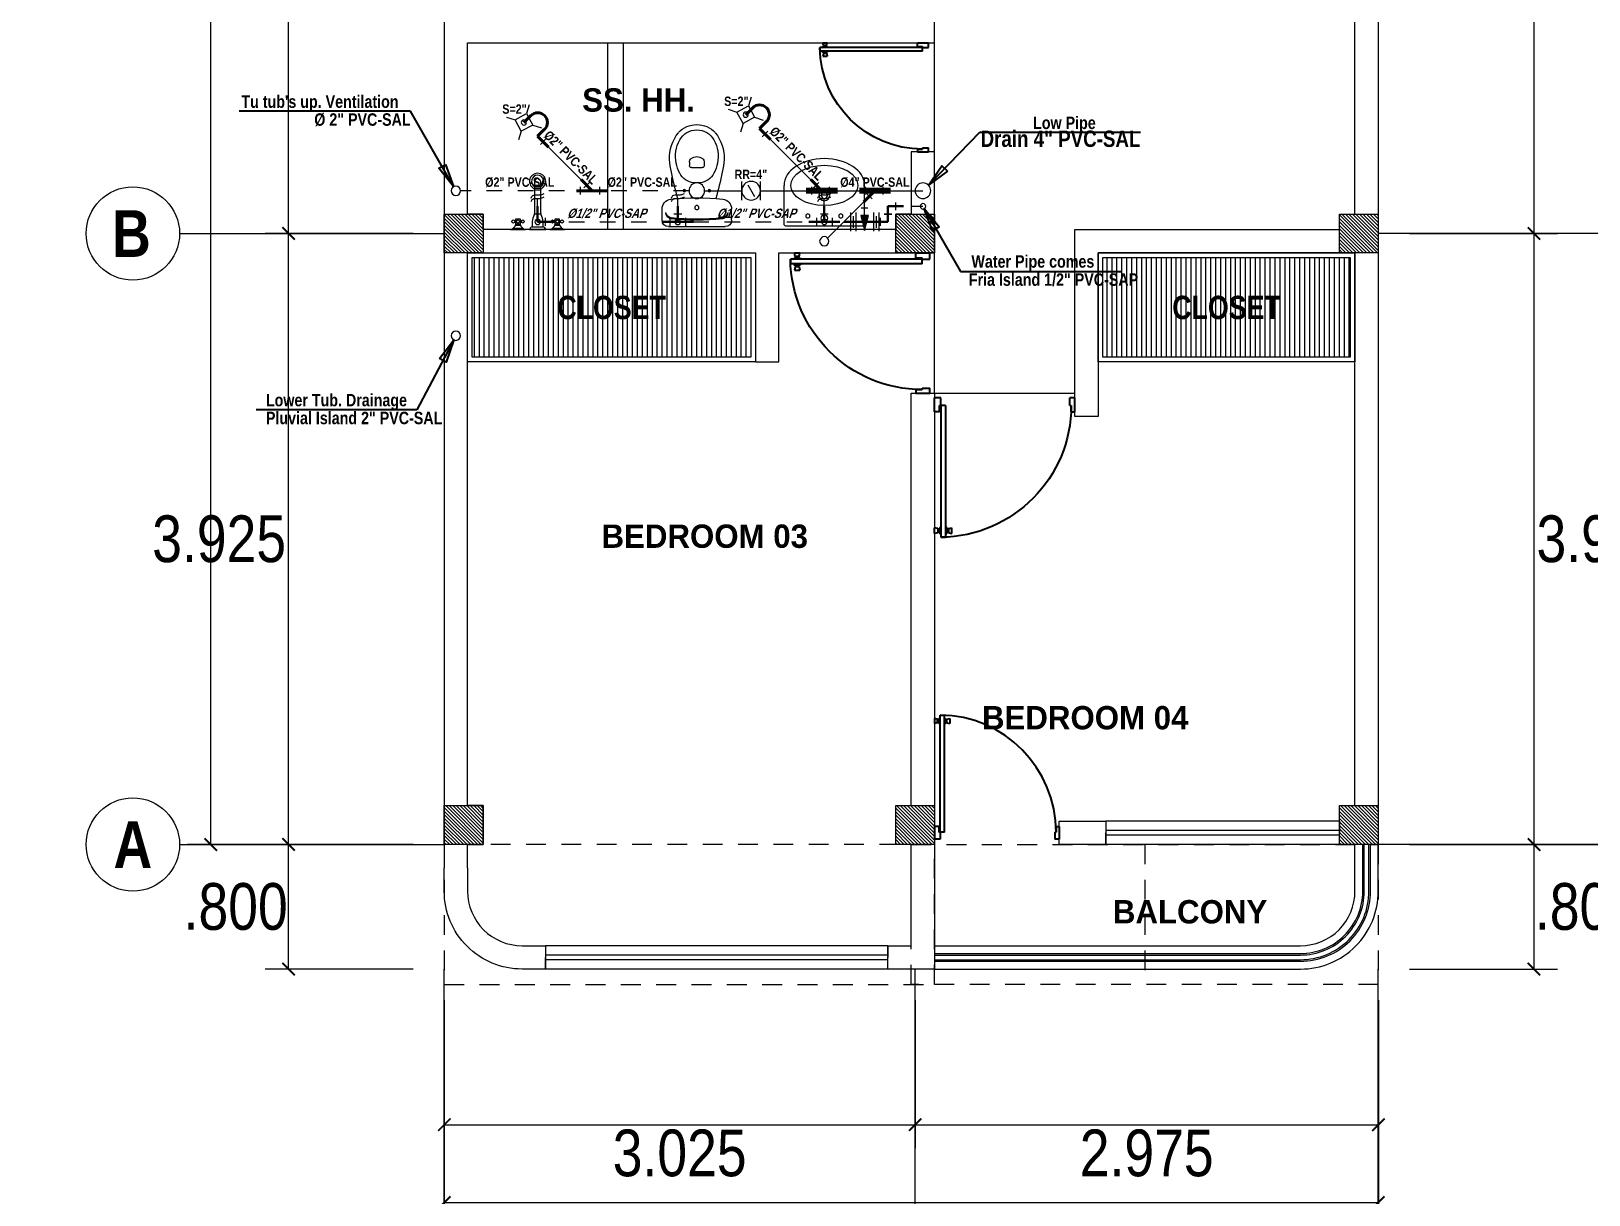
# Model space of a CAD drawing. Header units: millimetres. Extents: x 56 to 215, y 47 to 103.
# Drawn here: x 123.18 to 133.19, y 55.8 to 63.28 of the extents above; entities that cross this region are included whole.
import ezdxf
from ezdxf.enums import TextEntityAlignment as Align

# ---------------------------------------------------------------- set-up
doc = ezdxf.new("R2010")
doc.units = ezdxf.units.MM
for name, pattern in [('DASHDOT2', [0.5, 0.25, -0.125, 0, -0.125]), ('DASHED', [19.05, 12.7, -6.35]), ('DASHED2', [0.375, 0.25, -0.125])]:
    doc.linetypes.add(name, pattern=pattern)
for name, color, linetype, lineweight in [('A_Bloques', 56, 'Continuous', 15), ('A_Texto', 43, 'Continuous', 9), ('A_Ventana', 140, 'Continuous', 9), ('Complemento', 151, 'Continuous', 9), ('E_Columna', 3, 'Continuous', 25), ('G_Ejes', 253, 'Continuous', 20), ('G_Sombreados', 8, 'Continuous', 9), ('G_Texto', 122, 'Continuous', 20), ('IS_Accesorios Agua', 6, 'Continuous', 20), ('IS_Accesorios Desagüe', 3, 'Continuous', 20), ('IS_Agua Fria', 140, 'DASHDOT2', 25), ('IS_Tuberia 2', 11, 'Continuous', 40), ('IS_Tuberia 4', 5, 'Continuous', 80)]:
    doc.layers.add(name, color=color, linetype=linetype, lineweight=lineweight)
for name, color, linetype in [('A_Puerta', 32, 'Continuous'), ('G_Acotación', 171, 'Continuous'), ('IS_Muro', 232, 'Continuous')]:
    doc.layers.add(name, color=color, linetype=linetype)
doc.styles.add('Acotacion', font='ARIALN.TTF')
doc.styles.add('AMBIENTES', font='ARIALNB.TTF', dxfattribs={"height": 0.15})
doc.styles.add('Cotas', font='ARIALNB.TTF', dxfattribs={"height": 0.1})
doc.styles.add('Eje', font='ARIALNB.TTF', dxfattribs={"height": 0.3})
doc.styles.add('M-1', font='ARIALNB.TTF', dxfattribs={"oblique": 20})
doc.styles.add('STYLE1', font='cityb___.ttf', dxfattribs={"width": 1.05})
doc.dimstyles.new('150', dxfattribs={"dimtxt": 1, "dimasz": 0.06, "dimexe": 0.06, "dimexo": 0.08, "dimgap": 0.05, "dimtad": 2, "dimtih": 1, "dimtoh": 1, "dimzin": 1, "dimdsep": 46, "dimtxsty": 'Cotas', "dimblk": 'ARCHTICK', "dimcen": 0.25, "dimdle": 0.06, "dimclrd": 256, "dimclre": 256, "dimclrt": 5, "dimazin": 0, "dimtp": 0.2, "dimtm": 0.2, "dimtfac": 1, "dimtix": 1, "dimtmove": 1, "dimatfit": 0, "dimfxl": 0.06, "dimtolj": 1, "dimtzin": 1, "dimarcsym": 0})
doc.dimstyles.new('Lenin_50', dxfattribs={"dimtxt": 0.3, "dimasz": 0.08, "dimexe": 0.15, "dimexo": 0.2, "dimgap": 0.03, "dimtad": 2, "dimtih": 1, "dimtoh": 1, "dimlfac": -1, "dimzin": 4, "dimdsep": 46, "dimtxsty": 'Acotacion', "dimblk": 'ARCHTICK', "dimcen": 0.08, "dimclrd": 256, "dimclre": 256, "dimclrt": 4, "dimazin": 1, "dimtm": 1e-09, "dimtfac": 1, "dimtmove": 2, "dimatfit": 2, "dimfxl": 1, "dimtolj": 1, "dimlwd": 13, "dimlwe": 18, "dimarcsym": 0})
pattern_1 = [(135, (240.978861, -21.810414), (0.0112253202, 0.0112253202), [])]
pattern_2 = [(135, (240.978861, -21.660414), (0.0112253202, 0.0112253202), [])]
pattern_3 = [(90, (251.97886, -21.810414), (0.03175, 2e-18), [])]
pattern_4 = [(135, (240.978861, -21.810414), (0.0112253202, 0.0112253202), [])]

# ---------------------------------------------------------------- blocks, each defined once
blk = doc.blocks.new('Puerta 02')
for p, q in [((0.024, 0.913), (0, 0.918)), ((0, 0.918), (0, 0.878)), ((0.024, 0.907), (0.024, 0.913)), ((0.028, 0.907), (0.024, 0.907)), ((0.024, 0.889), (0.024, 0.907)), ((0.032, 0.909), (0.028, 0.909)), ((0.028, 0.907), (0.028, 0.909)), ((0.028, 0.889), (0.028, 0.907)), ((0.032, 0.909), (0.032, 0.912)), ((0.036, 0.912), (0.032, 0.912)), ((0.032, 0.887), (0.032, 0.909)), ((0.042, 0.924), (0.036, 0.912)), ((0.036, 0.884), (0.036, 0.912)), ((0.042, 0.872), (0.042, 0.924)), ((0.044, 0.924), (0.042, 0.924)), ((0.044, 0.946), (0.078, 0.946)), ((0.044, 0.005), (0.044, 0.946)), ((0.078, 0.005), (0.078, 0.946)), ((0.078, 0.924), (0.08, 0.924)), ((0.079, 0.898), (0.079, 0.898)), ((0.079, 0.898), (0.079, 0.898)), ((0.08, 0.872), (0.08, 0.924)), ((0.08, 0.924), (0.086, 0.912)), ((0.086, 0.884), (0.086, 0.912)), ((0.086, 0.912), (0.09, 0.912)), ((0.09, 0.909), (0.09, 0.912)), ((0.09, 0.909), (0.094, 0.909)), ((0.09, 0.887), (0.09, 0.909)), ((0.094, 0.907), (0.094, 0.909)), ((0.094, 0.889), (0.094, 0.907)), ((0.094, 0.907), (0.098, 0.907)), ((0.098, 0.913), (0.122, 0.918)), ((0.098, 0.907), (0.098, 0.913)), ((0.098, 0.889), (0.098, 0.907)), ((0.122, 0.918), (0.122, 0.878)), ((0.024, 0.883), (0, 0.878)), ((0.028, 0.889), (0.024, 0.889)), ((0.024, 0.889), (0.024, 0.883)), ((0.028, 0.889), (0.028, 0.887)), ((0.032, 0.887), (0.028, 0.887)), ((0.032, 0.887), (0.032, 0.884)), ((0.036, 0.884), (0.032, 0.884)), ((0.042, 0.872), (0.036, 0.884)), ((0.044, 0.872), (0.042, 0.872)), ((0.078, 0.872), (0.08, 0.872)), ((0.08, 0.872), (0.086, 0.884)), ((0.086, 0.884), (0.09, 0.884)), ((0.09, 0.887), (0.094, 0.887)), ((0.09, 0.887), (0.09, 0.884)), ((0.094, 0.889), (0.094, 0.887)), ((0.094, 0.889), (0.098, 0.889)), ((0.098, 0.889), (0.098, 0.883)), ((0.098, 0.883), (0.122, 0.878)), ((0, 0.05), (0, -0.05)), ((0.034, 0.05), (0, 0.05)), ((0.034, 0.05), (0.034, 0.005)), ((0.044, 0.005), (0.034, 0.005)), ((0.078, 0.005), (0.043, 0.005)), ((0.044, 0.005), (0.044, -0.05)), ((0.965, 0.005), (0.975, 0.005)), ((0.965, 0.005), (0.965, -0.05)), ((0.975, 0.05), (0.975, 0.005)), ((0.975, 0.05), (1, 0.05)), ((1, 0.05), (1, -0.05)), ((0.044, -0.05), (0, -0.05)), ((1, -0.05), (0.965, -0.05))]:
    blk.add_line(p, q)
blk.add_arc((0.034, 0.005), 0.941, 0, 89.3913)
blk = doc.blocks.new('L01601A', base_point=(1717.2, 970.2))
blk.add_circle((1717.2, 970.2), 25)
blk = doc.blocks.new('L01601B', base_point=(1777.3, 924.9))
blk.add_arc((1777.3, 924.9), 30, 180, 0)
blk = doc.blocks.new('Lavatorio 01')
blk.add_lwpolyline([(-0.284, 0.259), (-0.034, 0.259, -0.414214), (-0.025, 0.25), (-0.025, -0.25, -0.414214), (-0.034, -0.259), (-0.284, -0.259)], format="xyb")
for centre, radius in [((-0.088, 0.106), 0.0129), ((-0.22, 0), 0.0345), ((-0.22, 0), 0.0198), ((-0.074, 0), 0.0216), ((-0.088, -0.106), 0.0129)]:
    blk.add_circle(centre, radius)
at = {"extrusion": (0, 0, -1), "xscale": 0.008620689655174374, "zscale": -0.008620689655172419, "rotation": 90}
for name, yscale in [('L01601B', 0.005747126436773442), ('L01601A', 0.005172413793104624)]:
    blk.add_blockref(name, (0.284, 0), dxfattribs=dict(at, yscale=yscale))
blk = doc.blocks.new('INOD4')
at = {"linetype": 'ByBlock'}
for p, q in [((-0.222, -0.06), (-0.222, -0.132)), ((-0.183, -0.02), (0.183, -0.02)), ((0.222, -0.06), (0.222, -0.132)), ((-0.048, -0.433), (-0.048, -0.413)), ((0.048, -0.433), (0.048, -0.413))]:
    blk.add_line(p, q, dxfattribs=at)
for centre, radius in [((0, -0.142), 0.0135), ((0, -0.142), 0.0135), ((-0.08, -0.25), 0.0075), ((0.08, -0.25), 0.0075)]:
    blk.add_circle(centre, radius, dxfattribs=at)
for centre, radius, start, end in [((-0.183, -0.06), 0.04, 90, 180), ((-0.16, -0.109), 0.04, 96.2719, 180), ((-0.16, -0.116), 0.04, 96.2141, 169.7572), ((0, -1.56), 1.493, 83.6755, 96.3306), ((0, -1.56), 1.5, 83.7281, 96.2719), ((0.16, -0.109), 0.04, 0, 83.7281), ((0.16, -0.116), 0.04, 10.2428, 83.7859), ((0.183, -0.06), 0.04, 0, 90), ((-0.159, -0.132), 0.064, 180, 263.2069), ((0, 1.199), 1.404, 263.2069, 276.7931), ((2.286, -0.87), 2.5, 164.456, 168.4256), ((-2.286, -0.87), 2.5, 11.5744, 15.544), ((0.159, -0.132), 0.064, 276.7931, 0), ((0, -0.48), 0.18, 83.7581, 96.2419), ((0.423, -0.496), 0.6, 167.7093, 175.6206), ((0.112, -0.478), 0.25, 152.5973, 168.3805), ((-0.007, -0.416), 0.116, 96.2419, 152.5973), ((-0.033, -0.413), 0.015, 96.6492, 180), ((0, -0.696), 0.3, 83.3508, 96.6492), ((0.007, -0.416), 0.116, 27.4027, 83.7581), ((0.033, -0.413), 0.015, 0, 83.3508), ((-0.112, -0.478), 0.25, 11.6195, 27.4027), ((-0.423, -0.496), 0.6, 4.3794, 12.2907), ((0.085, -0.46), 0.26, 177.6972, 218.7131), ((0.079, -0.471), 0.216, 168.3805, 209.1161), ((-0.018, -0.433), 0.03, 180, 233.1301), ((0, -0.409), 0.06, 233.1301, 306.8699), ((0.018, -0.433), 0.03, 306.8699, 0), ((-0.079, -0.471), 0.216, 330.8839, 11.6195), ((-0.085, -0.46), 0.26, 321.2869, 2.3028), ((0, -0.515), 0.126, 209.1161, 330.8839), ((0, -0.515), 0.16, 222.4362, 317.5638)]:
    blk.add_arc(centre, radius, start, end, dxfattribs=at)
blk = doc.blocks.new('Llaves_ducha')
for p, q in [((0, 0.145), (0, 0.0652)), ((0.0072, 0.1308), (0.0072, 0.0795)), ((0.0217, 0.0912), (0.0217, 0.1188)), ((0.0399, 0.116), (0.0399, 0.1232)), ((0.0399, 0.0943), (0.0399, 0.087)), ((0.0471, 0.116), (0.0471, 0.1232)), ((0.0471, 0.0943), (0.0471, 0.087)), ((0, 0.0435), (0, -0.0435)), ((0, 0.0399), (0, -0.0399)), ((0.0145, 0.029), (0.0145, -0.029)), ((0.087, 0.0145), (0.2586, 0.0145)), ((0, -0.0652), (0, -0.145)), ((0.0072, -0.0795), (0.0072, -0.1308)), ((0.2586, -0.0145), (0.087, -0.0145)), ((0.0217, -0.1191), (0.0217, -0.0914)), ((0.0399, -0.0943), (0.0399, -0.087)), ((0.0399, -0.116), (0.0399, -0.1232)), ((0.0471, -0.0943), (0.0471, -0.087)), ((0.0471, -0.116), (0.0471, -0.1232))]:
    blk.add_line(p, q)
for points in [[(0.029, 0.116), (0.058, 0.116), (0.058, 0.0943), (0.029, 0.0943)], [(0.029, -0.0943), (0.058, -0.0943), (0.058, -0.116), (0.029, -0.116)]]:
    blk.add_lwpolyline(points, close=True)
for points in [[(0.2128, 0.0145), (0.2128, -0.0145)], [(0.2216, 0.0145), (0.2216, -0.0145)], [(0.2305, 0.0145), (0.2305, -0.0145)], [(0.2379, 0.0145), (0.2379, -0.0145)]]:
    blk.add_lwpolyline(points)
for centre in [(0.0435, 0.1305), (0.0435, 0.1051), (0.0435, 0.0798), (0.0435, -0.0798), (0.0435, -0.1051), (0.0435, -0.1305)]:
    blk.add_circle(centre, 0.00811)
for centre, radius, start, end in [((0.0399, 0.1559), 0.0413, 195.2551, 254.7449), ((0.0399, 0.0544), 0.0413, 105.2551, 164.7449), ((-0.0059, 0.0231), 0.0212, 16.1502, 73.8498), ((0.029, -0.087), 0.1169, 60.2551, 97.125), ((0.2586, 0), 0.0435, 199.47058, 160.52942), ((0.2586, 0), 0.0324, 206.56435, 153.43565), ((0.2586, 0), 0.0145, 270, 90), ((-0.0059, -0.0231), 0.0212, 286.1502, 343.84979), ((0.0399, -0.0544), 0.0413, 195.2551, 254.7449), ((0.029, 0.087), 0.1169, 262.875, 299.74488), ((0.0399, -0.1559), 0.0413, 105.2551, 164.7449)]:
    blk.add_arc(centre, radius, start, end)
blk = doc.blocks.new('Eri')
blk.add_line((-1.7, 0), (0, 0))
blk.add_circle((-2, 0), 0.3)
at = {"color": 1, "style": 'Eje', "flags": 4}
blk.add_attdef('H', text='', height=0.3, dxfattribs=at).set_placement((-2, 0), align=Align.MIDDLE_CENTER)
blk = doc.blocks.new('_ArchTick')
at = {"color": 0, "linetype": 'ByBlock', "const_width": 0.15}
blk.add_lwpolyline([(-0.5, -0.5), (0.5, 0.5)], dxfattribs=at)
blk = doc.blocks.new('*D699')
at = {"layer": 'Defpoints', "color": 0, "transparency": 16777216}
for p in [(125.833, 57.253), (131.833, 57.253), (131.833, 55.753)]:
    blk.add_point(p, dxfattribs=at)
at = {"layer": 'G_Acotación', "lineweight": 18, "transparency": 16777216}
for p, q in [((125.833, 57.053), (125.833, 55.603)), ((131.833, 57.053), (131.833, 55.603))]:
    blk.add_line(p, q, dxfattribs=at)
at = {"layer": 'G_Acotación', "lineweight": 13, "transparency": 16777216}
blk.add_line((125.833, 55.753), (131.833, 55.753), dxfattribs=at)
at = {"layer": 'G_Acotación', "lineweight": 13, "transparency": 16777216, "xscale": 0.08, "yscale": 0.08, "zscale": 0.08, "rotation": 180}
blk.add_blockref('_ArchTick', (125.833, 55.753), dxfattribs=at)
at = {"layer": 'G_Acotación', "lineweight": 13, "transparency": 16777216, "xscale": 0.08, "yscale": 0.08, "zscale": 0.08}
blk.add_blockref('_ArchTick', (131.833, 55.753), dxfattribs=at)
at = {"layer": 'G_Acotación', "color": 4, "lineweight": 5, "transparency": 16777216, "insert": (128.833, 55.57), "char_height": 0.3, "attachment_point": 5, "style": 'Acotacion'}
blk.add_mtext('\\A1;6.000', dxfattribs=at)
blk = doc.blocks.new('*D700')
at = {"layer": 'Defpoints', "color": 0, "transparency": 16777216}
for p in [(128.858, 57.253), (131.833, 57.253), (131.833, 56.253)]:
    blk.add_point(p, dxfattribs=at)
at = {"layer": 'G_Acotación', "lineweight": 18, "transparency": 16777216}
for p, q in [((128.858, 57.053), (128.858, 56.103)), ((131.833, 57.053), (131.833, 56.103))]:
    blk.add_line(p, q, dxfattribs=at)
at = {"layer": 'G_Acotación', "lineweight": 13, "transparency": 16777216}
blk.add_line((128.858, 56.253), (131.833, 56.253), dxfattribs=at)
at = {"layer": 'G_Acotación', "lineweight": 13, "transparency": 16777216, "xscale": 0.08, "yscale": 0.08, "zscale": 0.08, "rotation": 180}
blk.add_blockref('_ArchTick', (128.858, 56.253), dxfattribs=at)
at = {"layer": 'G_Acotación', "lineweight": 13, "transparency": 16777216, "xscale": 0.08, "yscale": 0.08, "zscale": 0.08}
blk.add_blockref('_ArchTick', (131.833, 56.253), dxfattribs=at)
at = {"layer": 'G_Acotación', "color": 4, "lineweight": 5, "transparency": 16777216, "insert": (130.345, 56.07), "char_height": 0.3, "attachment_point": 5, "style": 'Acotacion'}
blk.add_mtext('\\A1;2.975', dxfattribs=at)
blk = doc.blocks.new('*D701')
at = {"layer": 'Defpoints', "color": 0, "transparency": 16777216}
for p in [(125.833, 57.253), (128.858, 57.253), (128.858, 56.253)]:
    blk.add_point(p, dxfattribs=at)
at = {"layer": 'G_Acotación', "lineweight": 18, "transparency": 16777216}
for p, q in [((125.833, 57.053), (125.833, 56.103)), ((128.858, 57.053), (128.858, 56.103))]:
    blk.add_line(p, q, dxfattribs=at)
at = {"layer": 'G_Acotación', "lineweight": 13, "transparency": 16777216}
blk.add_line((125.833, 56.253), (128.858, 56.253), dxfattribs=at)
at = {"layer": 'G_Acotación', "lineweight": 13, "transparency": 16777216, "xscale": 0.08, "yscale": 0.08, "zscale": 0.08, "rotation": 180}
blk.add_blockref('_ArchTick', (125.833, 56.253), dxfattribs=at)
at = {"layer": 'G_Acotación', "lineweight": 13, "transparency": 16777216, "xscale": 0.08, "yscale": 0.08, "zscale": 0.08}
blk.add_blockref('_ArchTick', (128.858, 56.253), dxfattribs=at)
at = {"layer": 'G_Acotación', "color": 4, "lineweight": 5, "transparency": 16777216, "insert": (127.345, 56.07), "char_height": 0.3, "attachment_point": 5, "style": 'Acotacion'}
blk.add_mtext('\\A1;3.025', dxfattribs=at)
blk = doc.blocks.new('*D702')
at = {"layer": 'Defpoints', "color": 0, "transparency": 16777216}
for p in [(124.333, 70.553), (125.833, 70.553), (125.833, 58.053)]:
    blk.add_point(p, dxfattribs=at)
at = {"layer": 'G_Acotación', "lineweight": 18, "transparency": 16777216}
for p, q in [((125.633, 70.553), (124.183, 70.553)), ((125.633, 58.053), (124.183, 58.053))]:
    blk.add_line(p, q, dxfattribs=at)
at = {"layer": 'G_Acotación', "lineweight": 13, "transparency": 16777216}
blk.add_line((124.333, 58.053), (124.333, 70.553), dxfattribs=at)
at = {"layer": 'G_Acotación', "lineweight": 13, "transparency": 16777216, "xscale": 0.08, "yscale": 0.08, "zscale": 0.08}
for p, rotation in [((124.333, 70.553), 90), ((124.333, 58.053), 270)]:
    blk.add_blockref('_ArchTick', p, dxfattribs=dict(at, rotation=rotation))
at = {"layer": 'G_Acotación', "color": 4, "lineweight": 5, "transparency": 16777216, "insert": (123.804, 64.303), "char_height": 0.3, "attachment_point": 5, "style": 'Acotacion'}
blk.add_mtext('\\A1;12.500', dxfattribs=at)
blk = doc.blocks.new('*D703')
at = {"layer": 'Defpoints', "color": 0, "transparency": 16777216}
for p in [(124.833, 61.978), (125.833, 61.978), (125.833, 58.053)]:
    blk.add_point(p, dxfattribs=at)
at = {"layer": 'G_Acotación', "lineweight": 18, "transparency": 16777216}
for p, q in [((125.633, 61.978), (124.683, 61.978)), ((125.633, 58.053), (124.683, 58.053))]:
    blk.add_line(p, q, dxfattribs=at)
at = {"layer": 'G_Acotación', "lineweight": 13, "transparency": 16777216}
blk.add_line((124.833, 58.053), (124.833, 61.978), dxfattribs=at)
at = {"layer": 'G_Acotación', "lineweight": 13, "transparency": 16777216, "xscale": 0.08, "yscale": 0.08, "zscale": 0.08}
for p, rotation in [((124.833, 61.978), 90), ((124.833, 58.053), 270)]:
    blk.add_blockref('_ArchTick', p, dxfattribs=dict(at, rotation=rotation))
at = {"layer": 'G_Acotación', "color": 4, "lineweight": 5, "transparency": 16777216, "insert": (124.387, 60.015), "char_height": 0.3, "attachment_point": 5, "style": 'Acotacion'}
blk.add_mtext('\\A1;3.925', dxfattribs=at)
blk = doc.blocks.new('*D746')
at = {"layer": 'Defpoints', "color": 0, "transparency": 16777216}
for p in [(124.833, 66.528), (125.833, 66.528), (125.833, 61.978)]:
    blk.add_point(p, dxfattribs=at)
at = {"layer": 'G_Acotación', "lineweight": 18, "transparency": 16777216}
for p, q in [((125.633, 66.528), (124.683, 66.528)), ((125.633, 61.978), (124.683, 61.978))]:
    blk.add_line(p, q, dxfattribs=at)
at = {"layer": 'G_Acotación', "lineweight": 13, "transparency": 16777216}
blk.add_line((124.833, 61.978), (124.833, 66.528), dxfattribs=at)
at = {"layer": 'G_Acotación', "lineweight": 13, "transparency": 16777216, "xscale": 0.08, "yscale": 0.08, "zscale": 0.08}
for p, rotation in [((124.833, 66.528), 90), ((124.833, 61.978), 270)]:
    blk.add_blockref('_ArchTick', p, dxfattribs=dict(at, rotation=rotation))
at = {"layer": 'G_Acotación', "color": 4, "lineweight": 5, "transparency": 16777216, "insert": (124.383, 64.253), "char_height": 0.3, "attachment_point": 5, "style": 'Acotacion'}
blk.add_mtext('\\A1;4.550', dxfattribs=at)
blk = doc.blocks.new('*D704')
at = {"layer": 'Defpoints', "color": 0, "transparency": 16777216}
for p in [(124.833, 58.053), (125.833, 58.053), (125.833, 57.253)]:
    blk.add_point(p, dxfattribs=at)
at = {"layer": 'G_Acotación', "lineweight": 18, "transparency": 16777216}
for p, q in [((125.633, 58.053), (124.683, 58.053)), ((125.633, 57.253), (124.683, 57.253))]:
    blk.add_line(p, q, dxfattribs=at)
at = {"layer": 'G_Acotación', "lineweight": 13, "transparency": 16777216}
blk.add_line((124.833, 57.253), (124.833, 58.053), dxfattribs=at)
at = {"layer": 'G_Acotación', "lineweight": 13, "transparency": 16777216, "xscale": 0.08, "yscale": 0.08, "zscale": 0.08}
for p, rotation in [((124.833, 58.053), 90), ((124.833, 57.253), 270)]:
    blk.add_blockref('_ArchTick', p, dxfattribs=dict(at, rotation=rotation))
at = {"layer": 'G_Acotación', "color": 4, "lineweight": 5, "transparency": 16777216, "insert": (124.493, 57.653), "char_height": 0.3, "attachment_point": 5, "style": 'Acotacion'}
blk.add_mtext('\\A1;.800', dxfattribs=at)
blk = doc.blocks.new('*D705')
at = {"layer": 'Defpoints', "color": 0, "transparency": 16777216}
for p in [(131.833, 70.553), (133.333, 70.553), (131.833, 58.053)]:
    blk.add_point(p, dxfattribs=at)
at = {"layer": 'G_Acotación', "lineweight": 18, "transparency": 16777216}
for p, q in [((132.033, 70.553), (133.483, 70.553)), ((132.033, 58.053), (133.483, 58.053))]:
    blk.add_line(p, q, dxfattribs=at)
at = {"layer": 'G_Acotación', "lineweight": 13, "transparency": 16777216}
blk.add_line((133.333, 58.053), (133.333, 70.553), dxfattribs=at)
at = {"layer": 'G_Acotación', "lineweight": 13, "transparency": 16777216, "xscale": 0.08, "yscale": 0.08, "zscale": 0.08}
for p, rotation in [((133.333, 70.553), 90), ((133.333, 58.053), 270)]:
    blk.add_blockref('_ArchTick', p, dxfattribs=dict(at, rotation=rotation))
at = {"layer": 'G_Acotación', "color": 4, "lineweight": 5, "transparency": 16777216, "insert": (133.862, 64.303), "char_height": 0.3, "attachment_point": 5, "style": 'Acotacion'}
blk.add_mtext('\\A1;12.500', dxfattribs=at)
blk = doc.blocks.new('*D706')
at = {"layer": 'Defpoints', "color": 0, "transparency": 16777216}
for p in [(131.833, 61.978), (132.833, 61.978), (131.833, 58.053)]:
    blk.add_point(p, dxfattribs=at)
at = {"layer": 'G_Acotación', "lineweight": 18, "transparency": 16777216}
for p, q in [((132.033, 61.978), (132.983, 61.978)), ((132.033, 58.053), (132.983, 58.053))]:
    blk.add_line(p, q, dxfattribs=at)
at = {"layer": 'G_Acotación', "lineweight": 13, "transparency": 16777216}
blk.add_line((132.833, 58.053), (132.833, 61.978), dxfattribs=at)
at = {"layer": 'G_Acotación', "lineweight": 13, "transparency": 16777216, "xscale": 0.08, "yscale": 0.08, "zscale": 0.08}
for p, rotation in [((132.833, 61.978), 90), ((132.833, 58.053), 270)]:
    blk.add_blockref('_ArchTick', p, dxfattribs=dict(at, rotation=rotation))
at = {"layer": 'G_Acotación', "color": 4, "lineweight": 5, "transparency": 16777216, "insert": (133.279, 60.015), "char_height": 0.3, "attachment_point": 5, "style": 'Acotacion'}
blk.add_mtext('\\A1;3.925', dxfattribs=at)
blk = doc.blocks.new('*D707')
at = {"layer": 'Defpoints', "color": 0, "transparency": 16777216}
for p in [(131.833, 66.528), (132.833, 66.528), (131.833, 61.978)]:
    blk.add_point(p, dxfattribs=at)
at = {"layer": 'G_Acotación', "lineweight": 18, "transparency": 16777216}
for p, q in [((132.033, 66.528), (132.983, 66.528)), ((132.033, 61.978), (132.983, 61.978))]:
    blk.add_line(p, q, dxfattribs=at)
at = {"layer": 'G_Acotación', "lineweight": 13, "transparency": 16777216}
blk.add_line((132.833, 61.978), (132.833, 66.528), dxfattribs=at)
at = {"layer": 'G_Acotación', "lineweight": 13, "transparency": 16777216, "xscale": 0.08, "yscale": 0.08, "zscale": 0.08}
for p, rotation in [((132.833, 66.528), 90), ((132.833, 61.978), 270)]:
    blk.add_blockref('_ArchTick', p, dxfattribs=dict(at, rotation=rotation))
at = {"layer": 'G_Acotación', "color": 4, "lineweight": 5, "transparency": 16777216, "insert": (133.282, 64.253), "char_height": 0.3, "attachment_point": 5, "style": 'Acotacion'}
blk.add_mtext('\\A1;4.550', dxfattribs=at)
blk = doc.blocks.new('*D709')
at = {"layer": 'Defpoints', "color": 0, "transparency": 16777216}
for p in [(131.833, 58.053), (132.833, 58.053), (131.833, 57.253)]:
    blk.add_point(p, dxfattribs=at)
at = {"layer": 'G_Acotación', "lineweight": 18, "transparency": 16777216}
for p, q in [((132.033, 58.053), (132.983, 58.053)), ((132.033, 57.253), (132.983, 57.253))]:
    blk.add_line(p, q, dxfattribs=at)
at = {"layer": 'G_Acotación', "lineweight": 13, "transparency": 16777216}
blk.add_line((132.833, 57.253), (132.833, 58.053), dxfattribs=at)
at = {"layer": 'G_Acotación', "lineweight": 13, "transparency": 16777216, "xscale": 0.08, "yscale": 0.08, "zscale": 0.08}
for p, rotation in [((132.833, 58.053), 90), ((132.833, 57.253), 270)]:
    blk.add_blockref('_ArchTick', p, dxfattribs=dict(at, rotation=rotation))
at = {"layer": 'G_Acotación', "color": 4, "lineweight": 5, "transparency": 16777216, "insert": (133.173, 57.653), "char_height": 0.3, "attachment_point": 5, "style": 'Acotacion'}
blk.add_mtext('\\A1;.800', dxfattribs=at)
blk = doc.blocks.new('Subida desague')
blk.add_circle((0, 0), 0.05)
blk = doc.blocks.new('Sumidero')
at = {"lineweight": 20}
for p, q in [((0.055, 0.229), (0.028, 0.177)), ((-0.104, 0.18), (-0.052, 0.153)), ((-0.028, 0.073), (-0.055, 0.021)), ((0.052, 0.097), (0.104, 0.07)), ((-0.025, -0.05), (0.025, -0.05))]:
    blk.add_line(p, q, dxfattribs=at)
at = {"lineweight": 40}
for p, q in [((0, 0.125), (-0.063, 0.125)), ((0, 0), (-0.063, 0)), ((0, 0), (0, -0.1))]:
    blk.add_line(p, q, dxfattribs=at)
at = {"lineweight": 20}
blk.add_lwpolyline([(-0.028, 0.073), (0.052, 0.097), (0.028, 0.177), (-0.052, 0.153)], close=True, dxfattribs=at)
blk.add_circle((0, 0.125), 0.0165, dxfattribs=at)
at = {"lineweight": 40}
blk.add_arc((-0.063, 0.062), 0.0625, 90, 270, dxfattribs=at)
blk = doc.blocks.new('Registro roscado')
for p, q in [((-0.05, 0.05), (-0.05, -0.05)), ((-0.0182, -0.0316), (0.0182, 0.0316)), ((0.05, 0.05), (0.05, -0.05))]:
    blk.add_line(p, q)
at = {"lineweight": 20}
blk.add_circle((0, 0), 0.05, dxfattribs=at)
blk = doc.blocks.new('Yee simple 4-2')
at = {"lineweight": 80}
blk.add_line((-0.1, 0), (0.1, 0), dxfattribs=at)
at = {"lineweight": 20}
for p, q in [((-0.05, -0.025), (-0.05, 0.025)), ((0.053, 0.018), (0.018, 0.053)), ((0.063, -0.025), (0.063, 0.025))]:
    blk.add_line(p, q, dxfattribs=at)
at = {"lineweight": 40}
blk.add_line((0, 0), (0.071, 0.071), dxfattribs=at)
blk = doc.blocks.new('Yee simple 2-2')
at = {"lineweight": 40}
for p, q in [((-0.1, 0), (0.1, 0)), ((0, 0), (0.071, 0.071))]:
    blk.add_line(p, q, dxfattribs=at)
at = {"lineweight": 20}
for p, q in [((-0.05, -0.025), (-0.05, 0.025)), ((0.053, 0.018), (0.018, 0.053)), ((0.075, -0.025), (0.075, 0.025))]:
    blk.add_line(p, q, dxfattribs=at)
blk = doc.blocks.new('Subida agua')
blk.add_circle((0, 0), 0.035)
blk = doc.blocks.new('Salida agua')
blk.add_line((0, 0), (0, 0.1))
at = {"lineweight": 20}
for points in [[(-0.0272, 0.1019), (-0.0211, 0.1126), (0.0005, 0.115), (0.0151, 0.1165), (0.0281, 0.1217)], [(-0.0272, 0.0869), (-0.0211, 0.0976), (0.0005, 0.1), (0.0151, 0.1015), (0.0281, 0.1067)]]:
    blk.add_spline(points, degree=3, dxfattribs=at)
blk = doc.blocks.new('Tee')
at = {"lineweight": 30}
for p in [(-0.1, 0), (0, 0.1), (0.1, 0)]:
    blk.add_line(p, (0, 0), dxfattribs=at)
at = {"lineweight": 20}
for p, q in [((-0.05, 0.025), (-0.05, -0.025)), ((-0.025, 0.05), (0.025, 0.05)), ((0.05, 0.025), (0.05, -0.025))]:
    blk.add_line(p, q, dxfattribs=at)
blk = doc.blocks.new('Codo 90')
at = {"lineweight": 30}
for p in [(0.1, 0), (0, -0.1)]:
    blk.add_line(p, (0, 0), dxfattribs=at)
for p, q in [((0.05, 0.025), (0.05, -0.025)), ((0.025, -0.05), (-0.025, -0.05))]:
    blk.add_line(p, q)
blk = doc.blocks.new('Valvula de compuerta')
blk.add_hatch(color=256).paths.add_polyline_path([(0, -0.073), (0.033, 0.055), (-0.033, 0.055)])
at = {"lineweight": 30}
for p, q in [((-0.175, 0), (-0.019, 0)), ((0.175, 0), (0.021, 0))]:
    blk.add_line(p, q, dxfattribs=at)
for p, q in [((-0.122, 0.08), (-0.122, -0.08)), ((-0.099, 0.05), (-0.099, -0.05)), ((-0.075, 0.08), (-0.075, -0.08)), ((-0.028, 0.116), (0.028, 0.116)), ((0, 0.055), (0, 0.116)), ((0.075, 0.08), (0.075, -0.08)), ((0.099, 0.05), (0.099, -0.05)), ((0.122, 0.08), (0.122, -0.08))]:
    blk.add_line(p, q)
blk.add_lwpolyline([(0, -0.073), (-0.033, 0.055), (0.033, 0.055), (0, -0.073)])

msp = doc.modelspace()

# ---------------------------------------------------------------- hatches: boundary and pattern name
at = {"layer": 'E_Columna', "lineweight": 5}
h = msp.add_hatch(dxfattribs=at)
h.set_pattern_fill('LINE', color=256, scale=0.005, angle=45, style=0)
h.set_pattern_definition(pattern_2)
h.paths.add_polyline_path([(126.0828, 61.8529), (125.8328, 61.8529), (125.8328, 62.1029), (126.0828, 62.1029)])
h = msp.add_hatch(dxfattribs=at)
h.set_pattern_fill('LINE', color=256, scale=0.005, angle=45, style=0)
h.set_pattern_definition(pattern_2)
h.paths.add_polyline_path([(128.9828, 61.8529), (128.7328, 61.8529), (128.7328, 62.1029), (128.9828, 62.1029)])
h = msp.add_hatch(dxfattribs=at)
h.set_pattern_fill('LINE', color=256, scale=0.005, angle=45, style=0)
h.set_pattern_definition(pattern_2)
h.paths.add_polyline_path([(131.8328, 61.8529), (131.5828, 61.8529), (131.5828, 62.1029), (131.8328, 62.1029)])
h = msp.add_hatch(dxfattribs=at)
h.set_pattern_fill('LINE', color=256, scale=0.005, angle=45, style=0)
h.set_pattern_definition(pattern_1)
h.paths.add_polyline_path([(126.0828, 58.0529), (125.8328, 58.0529), (125.8328, 58.3029), (126.0828, 58.3029)])
h = msp.add_hatch(dxfattribs=at)
h.set_pattern_fill('LINE', color=256, scale=0.005, angle=45, style=0)
h.set_pattern_definition(pattern_4)
h.paths.add_polyline_path([(126.0828, 58.0529), (125.8328, 58.0529), (125.8328, 58.3029), (126.0828, 58.3029)])
h = msp.add_hatch(dxfattribs=at)
h.set_pattern_fill('LINE', color=256, scale=0.005, angle=45, style=0)
h.set_pattern_definition(pattern_1)
h.paths.add_polyline_path([(128.9828, 58.0529), (128.7328, 58.0529), (128.7328, 58.3029), (128.9828, 58.3029)])
h = msp.add_hatch(dxfattribs=at)
h.set_pattern_fill('LINE', color=256, scale=0.005, angle=45, style=0)
h.set_pattern_definition(pattern_4)
h.paths.add_polyline_path([(128.9828, 58.0529), (128.7328, 58.0529), (128.7328, 58.3029), (128.9828, 58.3029)])
h = msp.add_hatch(dxfattribs=at)
h.set_pattern_fill('LINE', color=256, scale=0.005, angle=45, style=0)
h.set_pattern_definition(pattern_1)
h.paths.add_polyline_path([(131.8328, 58.0529), (131.5828, 58.0529), (131.5828, 58.3029), (131.8328, 58.3029)])
h = msp.add_hatch(dxfattribs=at)
h.set_pattern_fill('LINE', color=256, scale=0.005, angle=45, style=0)
h.set_pattern_definition(pattern_4)
h.paths.add_polyline_path([(131.8328, 58.0529), (131.5828, 58.0529), (131.5828, 58.3029), (131.8328, 58.3029)])
at = {"layer": 'G_Sombreados', "lineweight": 5}
h = msp.add_hatch(dxfattribs=at)
h.set_pattern_fill('LINE', color=256, scale=0.01, angle=90, style=0)
h.set_pattern_definition(pattern_3)
h.paths.add_polyline_path([(126.0128, 61.8229), (127.8028, 61.8229), (127.8028, 61.1829), (126.0128, 61.1829)])
h = msp.add_hatch(dxfattribs=at)
h.set_pattern_fill('LINE', color=256, scale=0.01, angle=90, style=0)
h.set_pattern_definition(pattern_3)
h.paths.add_polyline_path([(130.0628, 61.8229), (131.6528, 61.8229), (131.6528, 61.1829), (130.0628, 61.1829)])

# ---------------------------------------------------------------- linework, layer by layer
at = {"layer": 'A_Bloques', "lineweight": 5}
for points in [[(126.8828, 63.2029), (126.9828, 63.2029), (126.9828, 62.0029), (126.8828, 62.0029)], [(125.9828, 61.8529), (127.8328, 61.8529), (127.8328, 61.1529), (125.9828, 61.1529)], [(130.0328, 61.8529), (131.6828, 61.8529), (131.6828, 61.1529), (130.0328, 61.1529)], [(126.0128, 61.8229), (127.8028, 61.8229), (127.8028, 61.1829), (126.0128, 61.1829)], [(130.0628, 61.8229), (131.6528, 61.8229), (131.6528, 61.1829), (130.0628, 61.1829)]]:
    msp.add_lwpolyline(points, close=True, dxfattribs=at)
at = {"layer": 'A_Puerta', "lineweight": 5}
for p, q in [((128.9828, 62.5029), (128.9828, 63.2029)), ((128.9828, 60.9529), (128.9828, 61.8529)), ((128.9828, 60.9529), (129.8828, 60.9529))]:
    msp.add_line(p, q, dxfattribs=at)
at = {"layer": 'A_Ventana', "color": 2, "lineweight": 5}
for p, q in [((131.5828, 58.2029), (130.0828, 58.2029)), ((130.0828, 58.2029), (130.0828, 58.1279)), ((131.5828, 58.2029), (131.5828, 58.1279)), ((130.0828, 58.0529), (130.0828, 58.1279)), ((131.5828, 58.0529), (130.0828, 58.0529)), ((131.5828, 58.0529), (131.5828, 58.1279)), ((128.6828, 57.4029), (126.4828, 57.4029)), ((126.4828, 57.4029), (126.4828, 57.3279)), ((128.6828, 57.4029), (128.6828, 57.3279)), ((126.4828, 57.2529), (126.4828, 57.3279)), ((128.6828, 57.2529), (126.4828, 57.2529)), ((128.6828, 57.2529), (128.6828, 57.3279))]:
    msp.add_line(p, q, dxfattribs=at)
at = {"layer": 'A_Ventana', "lineweight": 5}
for p, q in [((131.5828, 58.1429), (130.0828, 58.1429)), ((131.5828, 58.1129), (130.0828, 58.1129)), ((128.6828, 57.3429), (126.4828, 57.3429)), ((128.6828, 57.3129), (126.4828, 57.3129))]:
    msp.add_line(p, q, dxfattribs=at)
at = {"layer": 'Complemento', "linetype": 'DASHED', "lineweight": 5, "ltscale": 0.01}
msp.add_line((130.3328, 58.0529), (130.3328, 57.1529), dxfattribs=at)
for points in [[(125.8328, 58.0529), (125.8328, 57.1529), (128.9828, 57.1529), (128.9828, 58.0529)], [(131.8328, 58.0529), (131.8328, 57.1529), (128.8328, 57.1529), (128.8328, 58.0529)]]:
    msp.add_lwpolyline(points, close=True, dxfattribs=at)
at = {"layer": 'Complemento', "lineweight": 5}
for points in [[(128.9828, 57.2529), (131.3328, 57.2529, 0.4142136), (131.8328, 57.7529), (131.8328, 58.0529)], [(128.9828, 57.4029), (131.3328, 57.4029, 0.4142136), (131.6828, 57.7529), (131.6828, 58.0529)]]:
    msp.add_lwpolyline(points, format="xyb", dxfattribs=at)
at = {"layer": 'Complemento', "color": 30, "lineweight": 5}
for points in [[(128.9828, 57.3029), (131.3328, 57.3029, 0.4142136), (131.7828, 57.7529), (131.7828, 58.0529)], [(128.9828, 57.3529), (131.3328, 57.3529, 0.4142136), (131.7328, 57.7529), (131.7328, 58.0529)], [(128.9828, 57.3129), (131.3328, 57.3129, 0.4142136), (131.7728, 57.7529), (131.7728, 58.0529)], [(128.9828, 57.3429), (131.3328, 57.3429, 0.4142136), (131.7428, 57.7529), (131.7428, 58.0529)]]:
    msp.add_lwpolyline(points, format="xyb", dxfattribs=at)
at = {"layer": 'E_Columna', "lineweight": 5}
for points in [[(126.0828, 61.8529), (125.8328, 61.8529), (125.8328, 62.1029), (126.0828, 62.1029)], [(128.9828, 61.8529), (128.7328, 61.8529), (128.7328, 62.1029), (128.9828, 62.1029)], [(131.8328, 61.8529), (131.5828, 61.8529), (131.5828, 62.1029), (131.8328, 62.1029)], [(126.0828, 58.0529), (125.8328, 58.0529), (125.8328, 58.3029), (126.0828, 58.3029)], [(126.0828, 58.0529), (125.8328, 58.0529), (125.8328, 58.3029), (126.0828, 58.3029)], [(128.9828, 58.0529), (128.7328, 58.0529), (128.7328, 58.3029), (128.9828, 58.3029)], [(128.9828, 58.0529), (128.7328, 58.0529), (128.7328, 58.3029), (128.9828, 58.3029)], [(131.8328, 58.0529), (131.5828, 58.0529), (131.5828, 58.3029), (131.8328, 58.3029)], [(131.8328, 58.0529), (131.5828, 58.0529), (131.5828, 58.3029), (131.8328, 58.3029)]]:
    msp.add_lwpolyline(points, close=True, dxfattribs=at)
at = {"layer": 'IS_Agua Fria', "lineweight": 5, "ltscale": 0.4}
msp.add_lwpolyline([(126.4328, 62.0529), (128.6828, 62.0529), (128.6828, 62.1529), (128.8328, 62.1529), (128.9078, 62.1529)], dxfattribs=at)
at = {"layer": 'IS_Muro', "lineweight": 5}
for points in [[(128.9828, 68.9029), (128.9828, 69.1529), (131.8328, 69.1529), (131.8328, 70.5529), (125.8328, 70.5529), (125.8328, 57.9029)], [(131.6828, 58.0529), (131.6828, 58.0529), (131.5828, 58.0529), (131.5828, 58.3029), (131.6828, 58.3029), (131.6828, 61.8529), (130.0328, 61.8529), (130.0328, 60.8029), (129.8828, 60.8029), (129.8828, 62.0029), (131.5828, 62.0029), (131.5828, 62.1029), (131.6828, 62.1029), (131.6828, 66.4029), (131.5828, 66.4029), (131.5828, 66.5029), (131.2828, 66.5029), (131.2828, 66.6529)], [(131.2828, 66.6529), (131.8328, 66.6529), (131.8328, 58.0529)], [(125.9828, 57.9029), (125.9828, 57.9029), (125.9828, 58.0529), (126.0828, 58.0529), (126.0828, 58.3029), (125.9828, 58.3029), (125.9828, 61.8529), (127.8328, 61.8529), (127.8328, 61.1529), (127.9828, 61.1529), (127.9828, 61.8529), (128.9828, 61.8529), (128.9828, 62.5029), (128.8328, 62.5029), (128.8328, 62.1029), (128.7328, 62.1029), (128.7328, 62.0029), (126.0828, 62.0029), (126.0828, 62.1029), (125.9828, 62.1029), (125.9828, 63.2029), (128.9828, 63.2029), (128.9828, 63.3529)], [(128.9828, 60.9529), (128.9828, 57.2529), (128.6828, 57.2529), (128.6828, 57.4029), (128.8328, 57.4029)], [(128.8328, 57.4029), (128.8328, 57.4029), (128.8328, 58.0529), (128.7328, 58.0529), (128.7328, 58.3029), (128.8328, 58.3029), (128.8328, 60.9529), (128.9828, 60.9529)], [(128.9828, 60.9529), (128.9828, 57.2529), (128.8328, 57.2529)], [(128.9828, 60.9529), (128.9828, 58.0529)], [(130.0828, 58.0529), (129.7828, 58.0529), (129.7828, 58.2029), (130.0828, 58.2029), (130.0828, 58.0529)]]:
    msp.add_lwpolyline(points, dxfattribs=at)
msp.add_lwpolyline([(125.9828, 57.9029), (125.9828, 57.7529, 0.4142136), (126.3328, 57.4029), (126.4828, 57.4029), (126.4828, 57.2529), (126.3328, 57.2529, -0.4142136), (125.8328, 57.7529), (125.8328, 57.9029)], format="xyb", dxfattribs=at)
at = {"layer": 'IS_Tuberia 2', "lineweight": 5, "ltscale": 0.1}
for p, q in [((127.8578, 62.6529), (128.2578, 62.2529)), ((126.4328, 62.6029), (126.7828, 62.2529)), ((128.2954, 61.9491), (128.5992, 62.2529))]:
    msp.add_line(p, q, dxfattribs=at)
at = {"layer": 'IS_Tuberia 2', "color": 1, "linetype": 'DASHED2', "lineweight": 5, "ltscale": 0.1}
msp.add_line((127.4053, 62.2529), (125.9378, 62.2529), dxfattribs=at)
at = {"layer": 'IS_Tuberia 4', "lineweight": 5}
for p, q in [((127.5053, 62.2529), (127.7441, 62.2529)), ((127.8641, 62.2529), (128.9078, 62.2529))]:
    msp.add_line(p, q, dxfattribs=at)

# ---------------------------------------------------------------- block references
at = {"layer": 'A_Bloques', "lineweight": 5, "xscale": -1}
for name, p, rotation in [('INOD4', (127.4553, 62.0029), 180), ('Lavatorio 01', (128.2742, 62.0029), 90)]:
    msp.add_blockref(name, p, dxfattribs=dict(at, rotation=rotation))
at = {"layer": 'A_Bloques', "lineweight": 5, "xscale": 1.200000000000045, "yscale": 1.200000000000045, "zscale": 1.200000000000045, "rotation": 90}
msp.add_blockref('Llaves_ducha', (126.4328, 62.0029), dxfattribs=at)
at = {"layer": 'A_Puerta', "lineweight": 5}
for p, xscale, yscale, zscale, rotation in [((128.9078, 63.2029), -0.6999999999999886, 0.6999999999999886, 0.7, 90), ((128.9078, 61.8529), -0.9000000000000057, 0.8999999999999986, 0.9, 90), ((128.9828, 60.8779), -0.8999999999999773, 0.8999999999999986, 0.9, 180)]:
    msp.add_blockref('Puerta 02', p, dxfattribs=dict(at, xscale=xscale, yscale=yscale, zscale=zscale, rotation=rotation))
at = {"layer": 'A_Puerta', "lineweight": 5, "xscale": 0.8000000000000114, "yscale": 0.8000000000000114, "zscale": 0.8000000000000114}
msp.add_blockref('Puerta 02', (128.9828, 58.1279), dxfattribs=at)
at = {"layer": 'G_Ejes', "lineweight": 5}
ref = msp.add_blockref('Eri', (125.8328, 61.9779), dxfattribs=at)
ref.add_attrib('H', 'B', dxfattribs={"layer": '0', "color": 1, "height": 0.3, "style": 'Eje', "flags": 4}).set_placement((123.8236, 61.9779), align=Align.MIDDLE_CENTER)
ref = msp.add_blockref('Eri', (131.8328, 61.9779), dxfattribs=dict(at, xscale=-1))
ref.add_attrib('H', 'B', dxfattribs={"layer": '0', "color": 1, "height": 0.3, "style": 'Eje', "flags": 4}).set_placement((133.834, 61.9779), align=Align.MIDDLE_CENTER)
ref = msp.add_blockref('Eri', (125.8328, 58.0529), dxfattribs=at)
ref.add_attrib('H', 'A', dxfattribs={"layer": '0', "color": 1, "height": 0.3, "style": 'Eje', "flags": 4}).set_placement((123.8326, 58.0529), align=Align.MIDDLE_CENTER)
ref = msp.add_blockref('Eri', (131.8328, 58.0529), dxfattribs=dict(at, xscale=-1))
ref.add_attrib('H', 'A', dxfattribs={"layer": '0', "color": 1, "height": 0.3, "style": 'Eje', "flags": 4}).set_placement((133.8338, 58.0529), align=Align.MIDDLE_CENTER)
ref = msp.add_blockref('Eri', (125.8328, 57.2529), dxfattribs=dict(at, rotation=90))
ref.add_attrib('H', '1', dxfattribs={"layer": '0', "color": 1, "height": 0.3, "style": 'Eje', "flags": 4}).set_placement((125.8328, 55.2529), align=Align.MIDDLE_CENTER)
ref = msp.add_blockref('Eri', (128.8578, 57.2529), dxfattribs=dict(at, xscale=-1, rotation=270))
ref.add_attrib('H', '2', dxfattribs={"layer": '0', "color": 1, "height": 0.3, "style": 'Eje', "flags": 4}).set_placement((128.8664, 55.2529), align=Align.MIDDLE_CENTER)
ref = msp.add_blockref('Eri', (131.8328, 57.2529), dxfattribs=dict(at, rotation=90))
ref.add_attrib('H', '3', dxfattribs={"layer": '0', "color": 1, "height": 0.3, "style": 'Eje', "flags": 4}).set_placement((131.8328, 55.258), align=Align.MIDDLE_CENTER)
at = {"layer": 'IS_Accesorios Agua', "lineweight": 5}
for name, p, xscale, yscale, zscale in [('Salida agua', (126.4328, 62.0529), 1.5, 1.5, 1.5), ('Salida agua', (127.3329, 62.0529), 1.5, 1.5, 1.5), ('Salida agua', (128.2742, 62.0529), 1.5, 1.5, 1.5), ('Valvula de compuerta', (128.5328, 62.0529), -0.75, 0.75, 0.75)]:
    msp.add_blockref(name, p, dxfattribs=dict(at, xscale=xscale, yscale=yscale, zscale=zscale))
at = {"layer": 'IS_Accesorios Agua', "lineweight": 5, "xscale": -1}
for p, rotation in [((126.4328, 62.0529), 180), ((128.6828, 62.0529), 270), ((128.6828, 62.1529), 90)]:
    msp.add_blockref('Codo 90', p, dxfattribs=dict(at, rotation=rotation))
for p in [(127.3329, 62.0529), (128.2742, 62.0529)]:
    msp.add_blockref('Tee', p, dxfattribs=at)
at = {"layer": 'IS_Accesorios Agua', "lineweight": 5, "xscale": -0.5, "yscale": 0.5, "zscale": 0.5}
for p, rotation in [((128.9078, 62.1529), 180), ((126.4328, 62.0529), 270.000000000013), ((127.3329, 62.0529), 270.000000000013), ((128.2742, 62.0529), 270.000000000013)]:
    msp.add_blockref('Subida agua', p, dxfattribs=dict(at, rotation=rotation))
at = {"layer": 'IS_Accesorios Desagüe', "lineweight": 5, "xscale": -1}
for name, p, rotation in [('Sumidero', (126.4328, 62.6029), 44.99999999999969), ('Sumidero', (127.8578, 62.6529), 44.99999999999969), ('Subida desague', (127.4553, 62.2529), 180), ('Subida desague', (128.9078, 62.2529), 180)]:
    msp.add_blockref(name, p, dxfattribs=dict(at, rotation=rotation))
at = {"layer": 'IS_Accesorios Desagüe', "lineweight": 5}
for name, p, xscale, yscale, zscale, rotation in [('Subida desague', (125.9078, 62.2529), -0.6000000000000227, 0.5999999999999943, 0.6, 180), ('Registro roscado', (127.8041, 62.2529), -1.199999999999977, 1.199999999999932, 1.5, 180.0699630577485), ('Subida desague', (128.2742, 61.9279), -0.6000000000000227, 0.5999999999999943, 0.6, 180), ('Subida desague', (125.9078, 61.3217), -0.6000000000000227, 0.5999999999999943, 0.6, 180)]:
    msp.add_blockref(name, p, dxfattribs=dict(at, xscale=xscale, yscale=yscale, zscale=zscale, rotation=rotation))
at = {"layer": 'IS_Accesorios Desagüe', "lineweight": 5, "xscale": -1}
for name, p in [('Yee simple 2-2', (126.7828, 62.2529)), ('Yee simple 4-2', (128.2578, 62.2529))]:
    msp.add_blockref(name, p, dxfattribs=at)
at = {"layer": 'IS_Accesorios Desagüe', "lineweight": 5, "rotation": 180.0000000000585}
msp.add_blockref('Yee simple 4-2', (128.5992, 62.2529), dxfattribs=at)

# ---------------------------------------------------------------- texts
at = {"layer": 'A_Texto', "lineweight": 5, "style": 'AMBIENTES'}
for p in [(126.9078, 61.5029, 0), (130.8578, 61.5029, 0)]:
    msp.add_text('CLOSET', height=0.15, dxfattribs=at).set_placement(p, align=Align.MIDDLE)
at = {"layer": 'G_Texto', "color": 7, "lineweight": 5, "style": 'Cotas'}
for s, p in [("Tu tub's up. Ventilation", (124.5298, 62.7851)), ('Ø 2" PVC-SAL', (124.9979, 62.6701)), ('Low Pipe ', (129.6152, 62.649)), ('Water Pipe comes ', (129.2191, 61.7585)), ('Fria Island 1/2" PVC-SAP', (129.2024, 61.642)), ('Lower Tub. Drainage', (124.6872, 60.8679)), ('Pluvial Island 2" PVC-SAL', (124.6872, 60.753))]:
    msp.add_text(s, height=0.08, dxfattribs=at).set_placement(p)
at = {"layer": 'G_Texto', "lineweight": 5, "ltscale": 0.2, "style": 'STYLE1'}
for s, p in [('SS. HH.', (127.0811, 62.8358)), ('BEDROOM 03', (127.5061, 60.0336)), ('BEDROOM 04', (129.95, 58.8678)), ('BALCONY', (130.6236, 57.6211))]:
    msp.add_text(s, height=0.15, rotation=360, dxfattribs=at).set_placement(p, align=Align.MIDDLE)
at = {"layer": 'G_Texto', "color": 7, "lineweight": 5, "style": 'Cotas'}
for s, p in [('S=2"', (127.7092, 62.7974)), ('S=2"', (126.2842, 62.7474)), ('RR=4"', (127.8025, 62.3279))]:
    msp.add_text(s, height=0.06, dxfattribs=at).set_placement(p, align=Align.CENTER)
for s, rotation, p in [('Ø2" PVC-SAL', 315, (128.0754, 62.4706)), ('Ø2" PVC-SAL', 315, (126.6254, 62.4456)), ('Ø2" PVC-SAL', 360, (126.3181, 62.2779)), ('Ø2" PVC-SAL', 360, (127.1046, 62.2779)), ('Ø4" PVC-SAL', 360, (128.5991, 62.2779))]:
    msp.add_text(s, height=0.06, rotation=rotation, dxfattribs=at).set_placement(p, align=Align.CENTER)
msp.add_text('Drain 4" PVC-SAL', height=0.105029, dxfattribs=at).set_placement((129.278, 62.534), (130.3044, 62.534), align=Align.ALIGNED)
at = {"layer": 'G_Texto', "color": 2, "lineweight": 5, "style": 'M-1', "oblique": 20}
for p in [(126.8746, 62.0779), (127.836, 62.0779)]:
    msp.add_text('Ø1/2" PVC-SAP', height=0.06, dxfattribs=at).set_placement(p, align=Align.CENTER)

# ---------------------------------------------------------------- dimensions: what is measured, and where the dimension line sits
at = {"layer": 'G_Acotación', "lineweight": 5}
for base, p1, p2, angle, picture, middle in [((124.3328, 70.5529), (125.8328, 58.0529), (125.8328, 70.5529), 90, '*D702', (123.8041, 64.3029)), ((133.3328, 70.5529), (131.8328, 58.0529), (131.8328, 70.5529), 90, '*D705', (133.8615, 64.3029)), ((124.8328, 66.5279), (125.8328, 61.9779), (125.8328, 66.5279), 90, '*D746', (124.3832, 64.2529)), ((132.8328, 66.5279), (131.8328, 61.9779), (131.8328, 66.5279), 90, '*D707', (133.2824, 64.2529)), ((124.8328, 61.9779), (125.8328, 58.0529), (125.8328, 61.9779), 90, '*D703', (124.3868, 60.0154)), ((132.8328, 61.9779), (131.8328, 58.0529), (131.8328, 61.9779), 90, '*D706', (133.2788, 60.0154)), ((124.8328, 58.0529), (125.8328, 57.2529), (125.8328, 58.0529), 90, '*D704', (124.4927, 57.6529)), ((132.8328, 58.0529), (131.8328, 57.2529), (131.8328, 58.0529), 90, '*D709', (133.1729, 57.6529)), ((131.8328, 55.7529), (125.8328, 57.2529), (131.8328, 57.2529), 180, '*D699', (128.8328, 55.5697)), ((128.8578, 56.2529), (125.8328, 57.2529), (128.8578, 57.2529), 180, '*D701', (127.3453, 56.0697)), ((131.8328, 56.2529), (128.8578, 57.2529), (131.8328, 57.2529), 180, '*D700', (130.3453, 56.0697))]:
    dim = msp.add_linear_dim(base=base, p1=p1, p2=p2, angle=angle, dimstyle='Lenin_50', override={"dimdec": 3, "dimfxl": 0.06}, dxfattribs=at)
    dim.commit()
    dim.dimension.update_dxf_attribs({"geometry": picture, "text_midpoint": middle})

# ---------------------------------------------------------------- leaders
at = {"layer": 'G_Texto', "color": 7, "lineweight": 5}
for points in [[(125.893, 62.2789), (125.6169, 62.7634), (124.5163, 62.7634)], [(128.9427, 62.2886), (129.2742, 62.6282), (130.3055, 62.6282)], [(128.9165, 62.1377), (129.1481, 61.7335), (130.1794, 61.7335)], [(125.8938, 61.2952), (125.6565, 60.8463), (124.6252, 60.8463)]]:
    msp.add_leader(points, dimstyle='150', override={"dimasz": 0.15, "dimgap": 0.08, "dimtad": 0, "dimldrblk": 'ClosedBlank'}, dxfattribs=at)

doc.saveas('drawing.dxf')
